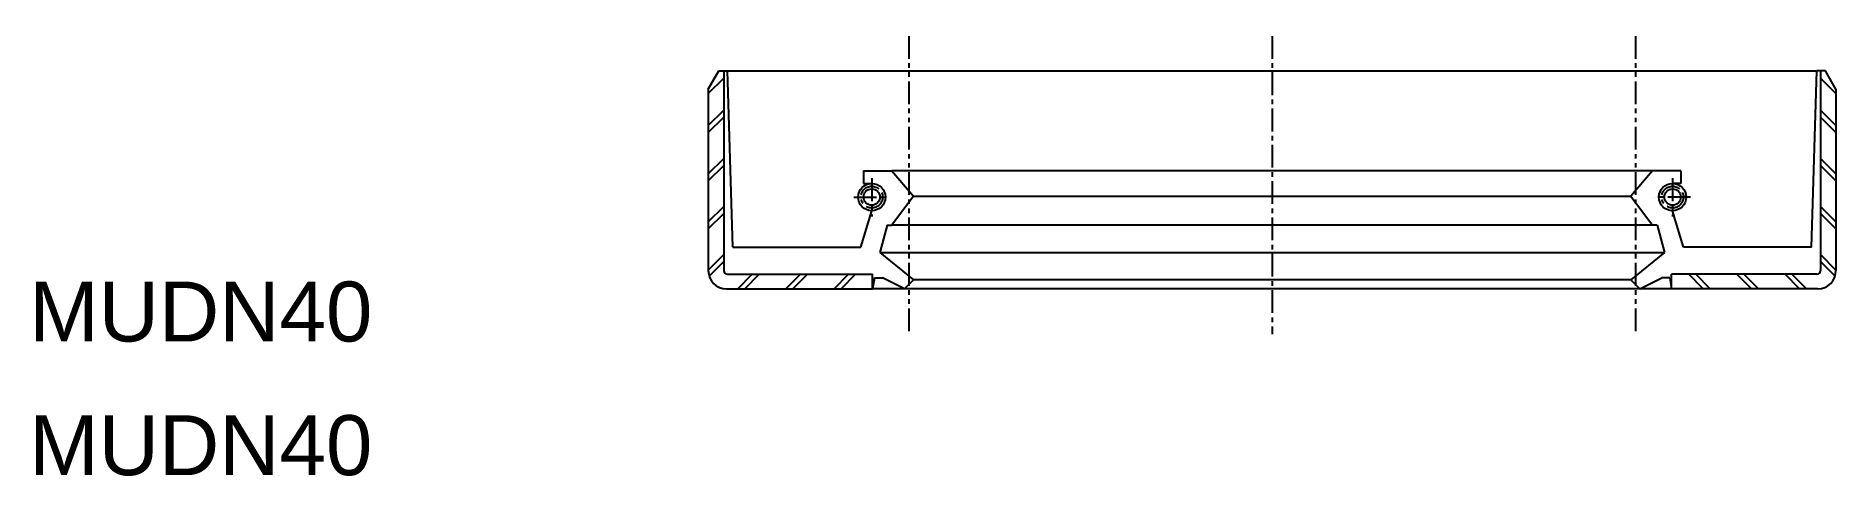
# Model space of a CAD drawing. Extents: x 393.2 to 492.3, y 572.1 to 596.4.
import ezdxf
from ezdxf.enums import TextEntityAlignment as Align

# ---------------------------------------------------------------- set-up
doc = ezdxf.new("R2010")
doc.units = 0
doc.linetypes.add('CENTER', pattern=[2, 1.25, -0.25, 0.25, -0.25])
doc.linetypes.add('PHANTOM', pattern=[2.5, 1.25, -0.25, 0.25, -0.25, 0.25, -0.25])
doc.layers.get('0').update_dxf_attribs({"linetype": 'CONTINUOUS'})
doc.layers.add('CENTER', color=1, linetype='CENTER')

msp = doc.modelspace()

# ---------------------------------------------------------------- linework, layer by layer
at = {"color": 3, "linetype": 'PHANTOM'}
for p, q in [((441.223, 596.36), (441.223, 579.945)), ((481.223, 596.36), (481.223, 579.945))]:
    msp.add_line(p, q, dxfattribs=at)
at = {"color": 7, "linetype": 'CONTINUOUS'}
for p, q in [((430.173, 593.44), (430.748, 594.44)), ((430.748, 594.44), (431.223, 594.44)), ((431.023, 594.44), (431.023, 583.44)), ((431.523, 584.74), (431.223, 594.44)), ((431.223, 594.44), (491.223, 594.44)), ((490.923, 584.74), (491.223, 594.44)), ((491.698, 594.44), (491.223, 594.44)), ((491.423, 594.44), (491.423, 583.44)), ((492.273, 593.44), (491.698, 594.44)), ((430.173, 593.44), (430.173, 583.44)), ((492.273, 593.44), (492.273, 583.44)), ((438.723, 588.94), (440.273, 588.94)), ((438.723, 588.94), (438.723, 588.24)), ((440.273, 588.94), (441.473, 587.54)), ((482.173, 588.94), (440.273, 588.94)), ((482.173, 588.94), (480.973, 587.54)), ((483.723, 588.94), (482.173, 588.94)), ((483.723, 588.94), (483.723, 588.24)), ((438.723, 588.24), (439.173, 588.24)), ((483.723, 588.24), (483.273, 588.24)), ((441.473, 587.54), (440.273, 585.94)), ((441.473, 587.54), (480.973, 587.54)), ((480.973, 587.54), (482.173, 585.94)), ((438.573, 584.74), (439.173, 586.74)), ((440.023, 585.94), (439.623, 584.44)), ((440.023, 585.94), (440.273, 585.94)), ((482.173, 585.94), (440.273, 585.94)), ((482.423, 585.94), (482.173, 585.94)), ((482.423, 585.94), (482.823, 584.44)), ((483.873, 584.74), (483.273, 586.74)), ((431.523, 584.74), (438.573, 584.74)), ((439.623, 584.44), (441.473, 582.94)), ((439.623, 584.44), (482.823, 584.44)), ((482.823, 584.44), (480.973, 582.94)), ((490.923, 584.74), (483.873, 584.74)), ((431.223, 583.24), (439.223, 583.24)), ((439.223, 582.44), (439.223, 583.24)), ((439.323, 583.04), (439.223, 582.44)), ((439.323, 583.04), (439.773, 583.04)), ((440.973, 582.44), (439.773, 583.04)), ((441.473, 582.94), (440.973, 582.44)), ((480.973, 582.94), (441.473, 582.94)), ((480.973, 582.94), (481.473, 582.44)), ((481.473, 582.44), (482.673, 583.04)), ((483.123, 583.04), (482.673, 583.04)), ((483.123, 583.04), (483.223, 582.44)), ((491.223, 583.24), (483.223, 583.24)), ((483.223, 582.44), (483.223, 583.24)), ((431.173, 582.44), (439.223, 582.44)), ((483.223, 582.44), (439.223, 582.44)), ((491.273, 582.44), (483.223, 582.44))]:
    msp.add_line(p, q, dxfattribs=at)
at = {"color": 3, "linetype": 'CONTINUOUS'}
for p, q in [((430.173, 593.192), (431.023, 594.042)), ((492.273, 593.192), (491.423, 594.042)), ((430.173, 591.424), (431.023, 592.274)), ((430.173, 591.04), (431.023, 591.89)), ((492.273, 591.424), (491.423, 592.274)), ((492.273, 591.04), (491.423, 591.89)), ((430.173, 588.772), (431.023, 589.622)), ((430.173, 588.388), (431.023, 589.238)), ((492.273, 588.772), (491.423, 589.622)), ((492.273, 588.388), (491.423, 589.238)), ((430.173, 586.121), (431.023, 586.971)), ((492.273, 586.121), (491.423, 586.971)), ((430.173, 585.737), (431.023, 586.587)), ((492.273, 585.737), (491.423, 586.587)), ((430.173, 583.469), (431.023, 584.319)), ((430.221, 583.133), (431.023, 583.935)), ((492.273, 583.469), (491.423, 584.319)), ((492.225, 583.133), (491.423, 583.935)), ((431.796, 582.44), (432.596, 583.24)), ((432.18, 582.44), (432.98, 583.24)), ((434.447, 582.44), (435.247, 583.24)), ((434.831, 582.44), (435.631, 583.24)), ((437.099, 582.44), (437.899, 583.24)), ((437.483, 582.44), (438.283, 583.24)), ((484.963, 582.44), (484.163, 583.24)), ((485.347, 582.44), (484.547, 583.24)), ((487.615, 582.44), (486.815, 583.24)), ((487.999, 582.44), (487.199, 583.24)), ((490.267, 582.44), (489.467, 583.24)), ((490.65, 582.44), (489.85, 583.24))]:
    msp.add_line(p, q, dxfattribs=at)
at = {"color": 7, "linetype": 'CONTINUOUS'}
for centre, radius in [((439.173, 587.49), 0.75), ((439.173, 587.49), 0.45), ((483.273, 587.49), 0.75), ((483.273, 587.49), 0.45)]:
    msp.add_circle(centre, radius, dxfattribs=at)
for centre, radius, start, end in [((431.173, 583.44), 1, 180, 270), ((431.223, 583.44), 0.2, 180, 270), ((491.223, 583.44), 0.2, 270, 0), ((491.273, 583.44), 1, 270, 0)]:
    msp.add_arc(centre, radius, start, end, dxfattribs=at)
at = {"layer": 'CENTER', "color": 1, "linetype": 'CENTER'}
for p, q in [((461.223, 596.36), (461.223, 579.945)), ((439.173, 588.523), (439.173, 586.413)), ((483.273, 588.523), (483.273, 586.413)), ((438.181, 587.49), (440.181, 587.49)), ((484.266, 587.49), (482.265, 587.49))]:
    msp.add_line(p, q, dxfattribs=at)
for centre in [(439.173, 587.49), (483.273, 587.49)]:
    msp.add_circle(centre, 0.6, dxfattribs=at)

# ---------------------------------------------------------------- texts
at = {"color": 7, "linetype": 'CONTINUOUS', "width": 1.041667}
for p in [(392.773, 578.547), (392.773, 571.187)]:
    msp.add_text('MUDN40', height=3.3, dxfattribs=at).set_placement(p, align=Align.BOTTOM_LEFT)

doc.saveas('drawing.dxf')
